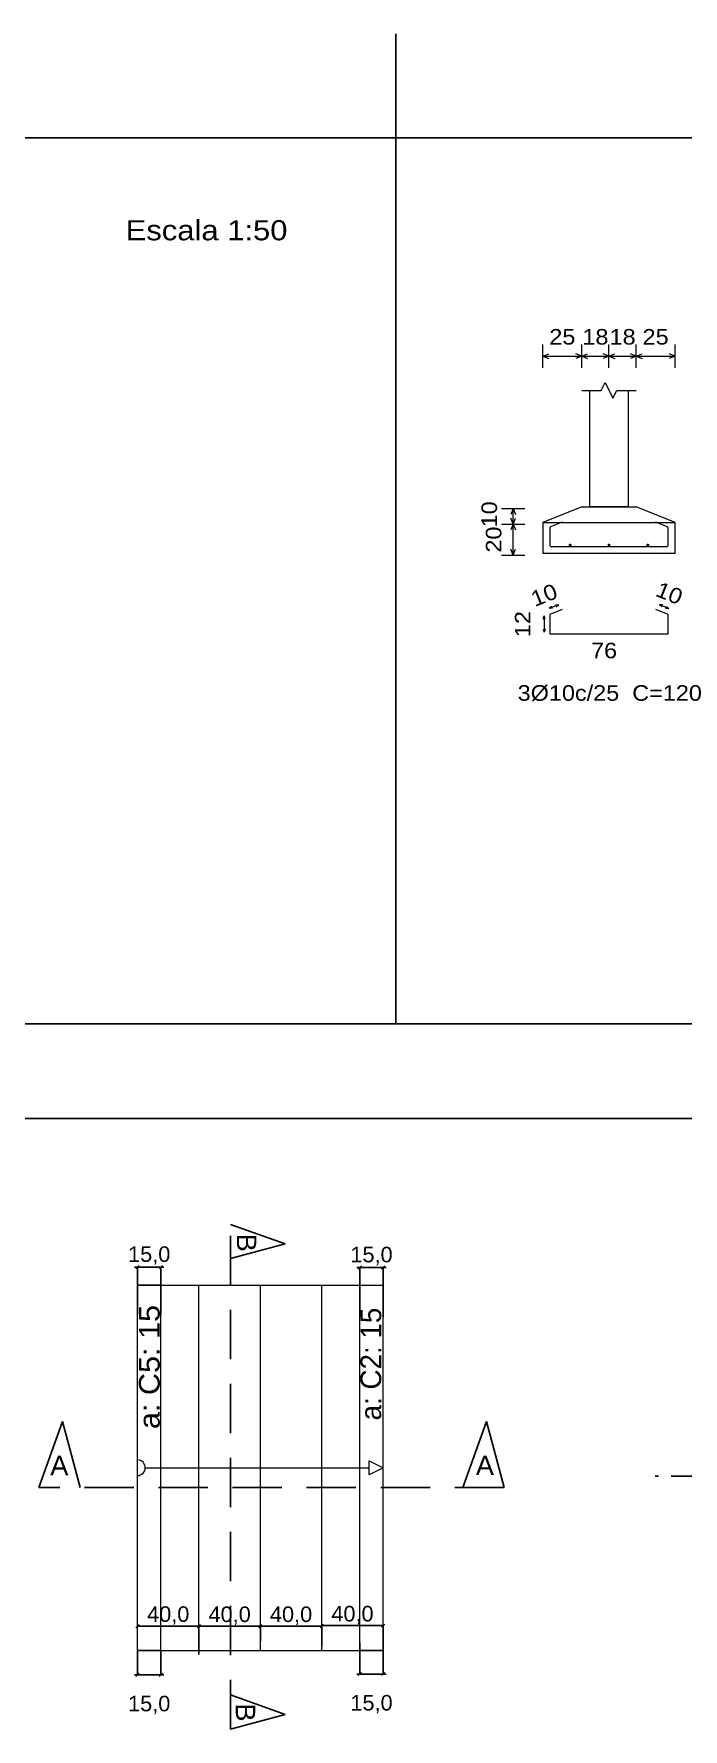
# Model space of a CAD drawing. Header units: centimetres. Extents: x 1386 to 1561, y 365 to 425.
# Drawn here: x 1505.23 to 1513.58, y 390.83 to 412.65 of the extents above; entities that cross this region are included whole.
import ezdxf
from ezdxf.enums import TextEntityAlignment as Align

# ---------------------------------------------------------------- set-up
doc = ezdxf.new("R2010")
doc.units = ezdxf.units.CM
doc.linetypes.add('HIDDEN', pattern=[9.525, 6.35, -3.175])
for name, color, linetype, lineweight in [('ARM_LONGITUDINAL_Ø10', 33, 'Continuous', 9), ('CORTE_LINHAS_DA_TABELA_DE_DETALHE', 7, 'Continuous', 9), ('DT-Textos', 7, 'Continuous', 5), ('ESC_CONTORNO_DA_ESCADA', 3, 'Continuous', 0), ('ESC_DEGRAU', 2, 'Continuous', 0), ('ESC_LINHA_CENTRAL', 9, 'Continuous', 0), ('FUN_COTAS', 2, 'Continuous', 0), ('FUN_DES_ARMADURAS', 4, 'Continuous', 0), ('FUN_GEOMETRIA', 2, 'Continuous', 0), ('FUN_TXT_ARMADURAS', 3, 'Continuous', 0), ('MUR_CARAS_HORMIGON', 5, 'Continuous', 9)]:
    doc.layers.add(name, color=color, linetype=linetype, lineweight=lineweight)
for name, color, linetype in [('Bwc eletros móveis textos', 7, 'Continuous'), ('COTA CYPE', 31, 'Continuous'), ('LINHAS GERAIS.', 7, 'Continuous')]:
    doc.layers.add(name, color=color, linetype=linetype)
doc.styles.get("Standard").update_dxf_attribs({"font": 'arial.ttf'})
doc.dimstyles.new('Copy of 1-50', dxfattribs={"dimscale": 0.05, "dimtxt": 4, "dimasz": 0.8, "dimexe": 0.1, "dimexo": 0.2, "dimgap": 0.3, "dimtad": 1, "dimdec": 1, "dimlfac": 50, "dimzin": 1, "dimtxsty": 'Standard', "dimblk": 'OBLIQUE', "dimcen": 10, "dimdle": 0.1, "dimclrd": 7, "dimclre": 8, "dimclrt": 256, "dimadec": 0, "dimazin": 2, "dimtfac": 1, "dimtdec": 1, "dimtmove": 2, "dimatfit": 0, "dimldrblk": 'OBLIQUE', "dimfxl": 0, "dimlwd": -1, "dimlwe": -1, "dimarcsym": 0})

# ---------------------------------------------------------------- blocks, each defined once
blk = doc.blocks.new('_OBLIQUE')
at = {"color": 0, "linetype": 'ByBlock'}
blk.add_line((-0.5, -0.5), (0.5, 0.5), dxfattribs=at)
blk = doc.blocks.new('*D148')
at = {"layer": 'COTA CYPE', "color": 7}
blk.add_line((1506.559, 392.16), (1507.359, 392.16), dxfattribs=at)
at = {"layer": 'COTA CYPE', "color": 8}
for p, q in [((1506.564, 392.17), (1506.564, 392.165)), ((1507.354, 392.17), (1507.354, 392.165))]:
    blk.add_line(p, q, dxfattribs=at)
at = {"layer": 'Defpoints', "color": 0}
for p in [(1506.564, 392.16), (1507.354, 392.16), (1507.354, 392.16)]:
    blk.add_point(p, dxfattribs=at)
at = {"layer": 'COTA CYPE', "color": 7, "xscale": 0.04000000000000001, "yscale": 0.04000000000000001, "zscale": 0.04000000000000001, "rotation": 180}
blk.add_blockref('_OBLIQUE', (1506.564, 392.16), dxfattribs=at)
at = {"layer": 'COTA CYPE', "color": 7, "xscale": 0.04000000000000001, "yscale": 0.04000000000000001, "zscale": 0.04000000000000001}
blk.add_blockref('_OBLIQUE', (1507.354, 392.16), dxfattribs=at)
at = {"layer": 'COTA CYPE', "insert": (1506.959, 392.296), "char_height": 0.2, "attachment_point": 5}
blk.add_mtext('40,0', dxfattribs=at)
blk = doc.blocks.new('*D143')
at = {"layer": 'COTA CYPE', "color": 7}
blk.add_line((1507.349, 392.159), (1508.149, 392.159), dxfattribs=at)
at = {"layer": 'COTA CYPE', "color": 8}
for p, q in [((1507.354, 391.796), (1507.354, 392.164)), ((1508.144, 391.965), (1508.144, 392.164))]:
    blk.add_line(p, q, dxfattribs=at)
at = {"layer": 'Defpoints', "color": 0}
for p in [(1508.144, 392.159), (1508.144, 391.955), (1507.354, 391.786)]:
    blk.add_point(p, dxfattribs=at)
at = {"layer": 'COTA CYPE', "color": 7, "xscale": 0.04000000000000001, "yscale": 0.04000000000000001, "zscale": 0.04000000000000001, "rotation": 180}
blk.add_blockref('_OBLIQUE', (1507.354, 392.159), dxfattribs=at)
at = {"layer": 'COTA CYPE', "color": 7, "xscale": 0.04000000000000001, "yscale": 0.04000000000000001, "zscale": 0.04000000000000001}
blk.add_blockref('_OBLIQUE', (1508.144, 392.159), dxfattribs=at)
at = {"layer": 'COTA CYPE', "insert": (1507.749, 392.294), "char_height": 0.2, "attachment_point": 5}
blk.add_mtext('40,0', dxfattribs=at)
blk = doc.blocks.new('*D144')
at = {"layer": 'COTA CYPE', "color": 7}
blk.add_line((1508.139, 392.159), (1508.939, 392.159), dxfattribs=at)
at = {"layer": 'COTA CYPE', "color": 8}
for p, q in [((1508.144, 391.973), (1508.144, 392.164)), ((1508.934, 391.903), (1508.934, 392.164))]:
    blk.add_line(p, q, dxfattribs=at)
at = {"layer": 'Defpoints', "color": 0}
for p in [(1508.934, 392.159), (1508.144, 391.963), (1508.934, 391.893)]:
    blk.add_point(p, dxfattribs=at)
at = {"layer": 'COTA CYPE', "color": 7, "xscale": 0.04000000000000001, "yscale": 0.04000000000000001, "zscale": 0.04000000000000001, "rotation": 180}
blk.add_blockref('_OBLIQUE', (1508.144, 392.159), dxfattribs=at)
at = {"layer": 'COTA CYPE', "color": 7, "xscale": 0.04000000000000001, "yscale": 0.04000000000000001, "zscale": 0.04000000000000001}
blk.add_blockref('_OBLIQUE', (1508.934, 392.159), dxfattribs=at)
at = {"layer": 'COTA CYPE', "insert": (1508.539, 392.294), "char_height": 0.2, "attachment_point": 5}
blk.add_mtext('40,0', dxfattribs=at)
blk = doc.blocks.new('*D145')
at = {"layer": 'COTA CYPE', "color": 7}
blk.add_line((1508.929, 392.167), (1509.729, 392.167), dxfattribs=at)
at = {"layer": 'COTA CYPE', "color": 8}
for p, q in [((1508.934, 391.907), (1508.934, 392.172)), ((1509.724, 391.841), (1509.724, 392.172))]:
    blk.add_line(p, q, dxfattribs=at)
at = {"layer": 'Defpoints', "color": 0}
for p in [(1509.724, 392.167), (1508.934, 391.897), (1509.724, 391.831)]:
    blk.add_point(p, dxfattribs=at)
at = {"layer": 'COTA CYPE', "color": 7, "xscale": 0.04000000000000001, "yscale": 0.04000000000000001, "zscale": 0.04000000000000001, "rotation": 180}
blk.add_blockref('_OBLIQUE', (1508.934, 392.167), dxfattribs=at)
at = {"layer": 'COTA CYPE', "color": 7, "xscale": 0.04000000000000001, "yscale": 0.04000000000000001, "zscale": 0.04000000000000001}
blk.add_blockref('_OBLIQUE', (1509.724, 392.167), dxfattribs=at)
at = {"layer": 'COTA CYPE', "insert": (1509.329, 392.302), "char_height": 0.2, "attachment_point": 5}
blk.add_mtext('40,0', dxfattribs=at)
blk = doc.blocks.new('*D153')
at = {"layer": 'COTA CYPE', "color": 7}
for p, q in [((1506.564, 396.782), (1506.524, 396.782)), ((1506.564, 396.782), (1506.864, 396.782)), ((1506.864, 396.782), (1506.904, 396.782))]:
    blk.add_line(p, q, dxfattribs=at)
at = {"layer": 'COTA CYPE', "color": 8}
for p, q in [((1506.564, 396.177), (1506.564, 396.787)), ((1506.864, 396.176), (1506.864, 396.787))]:
    blk.add_line(p, q, dxfattribs=at)
at = {"layer": 'Defpoints', "color": 0}
for p in [(1506.864, 396.782), (1506.564, 396.167), (1506.864, 396.166)]:
    blk.add_point(p, dxfattribs=at)
at = {"layer": 'COTA CYPE', "color": 7, "xscale": 0.04000000000000001, "yscale": 0.04000000000000001, "zscale": 0.04000000000000001}
blk.add_blockref('_OBLIQUE', (1506.564, 396.782), dxfattribs=at)
at = {"layer": 'COTA CYPE', "color": 7, "xscale": 0.04000000000000001, "yscale": 0.04000000000000001, "zscale": 0.04000000000000001, "rotation": 180}
blk.add_blockref('_OBLIQUE', (1506.864, 396.782), dxfattribs=at)
at = {"layer": 'COTA CYPE', "insert": (1506.714, 396.929), "char_height": 0.2, "attachment_point": 5}
blk.add_mtext('15,0', dxfattribs=at)
blk = doc.blocks.new('*D142')
at = {"layer": 'COTA CYPE', "color": 7}
for p, q in [((1509.424, 396.776), (1509.384, 396.776)), ((1509.424, 396.776), (1509.724, 396.776)), ((1509.724, 396.776), (1509.764, 396.776))]:
    blk.add_line(p, q, dxfattribs=at)
at = {"layer": 'COTA CYPE', "color": 8}
for p, q in [((1509.424, 396.135), (1509.424, 396.781)), ((1509.724, 396.135), (1509.724, 396.781))]:
    blk.add_line(p, q, dxfattribs=at)
at = {"layer": 'Defpoints', "color": 0}
for p in [(1509.724, 396.776), (1509.424, 396.125), (1509.724, 396.125)]:
    blk.add_point(p, dxfattribs=at)
at = {"layer": 'COTA CYPE', "color": 7, "xscale": 0.04000000000000001, "yscale": 0.04000000000000001, "zscale": 0.04000000000000001}
blk.add_blockref('_OBLIQUE', (1509.424, 396.776), dxfattribs=at)
at = {"layer": 'COTA CYPE', "color": 7, "xscale": 0.04000000000000001, "yscale": 0.04000000000000001, "zscale": 0.04000000000000001, "rotation": 180}
blk.add_blockref('_OBLIQUE', (1509.724, 396.776), dxfattribs=at)
at = {"layer": 'COTA CYPE', "insert": (1509.574, 396.924), "char_height": 0.2, "attachment_point": 5}
blk.add_mtext('15,0', dxfattribs=at)
blk = doc.blocks.new('*D188')
at = {"layer": 'COTA CYPE', "color": 8}
for p, q in [((1506.564, 391.838), (1506.564, 391.528)), ((1506.864, 391.838), (1506.864, 391.528))]:
    blk.add_line(p, q, dxfattribs=at)
at = {"layer": 'COTA CYPE', "color": 7}
for p, q in [((1506.564, 391.533), (1506.524, 391.533)), ((1506.564, 391.533), (1506.864, 391.533)), ((1506.864, 391.533), (1506.904, 391.533))]:
    blk.add_line(p, q, dxfattribs=at)
at = {"layer": 'Defpoints', "color": 0}
for p in [(1506.564, 391.848), (1506.864, 391.848), (1506.864, 391.533)]:
    blk.add_point(p, dxfattribs=at)
at = {"layer": 'COTA CYPE', "color": 7, "xscale": 0.04000000000000001, "yscale": 0.04000000000000001, "zscale": 0.04000000000000001}
blk.add_blockref('_OBLIQUE', (1506.564, 391.533), dxfattribs=at)
at = {"layer": 'COTA CYPE', "color": 7, "xscale": 0.04000000000000001, "yscale": 0.04000000000000001, "zscale": 0.04000000000000001, "rotation": 180}
blk.add_blockref('_OBLIQUE', (1506.864, 391.533), dxfattribs=at)
at = {"layer": 'COTA CYPE', "insert": (1506.714, 391.145), "char_height": 0.2, "attachment_point": 5}
blk.add_mtext('15,0', dxfattribs=at)
blk = doc.blocks.new('*D189')
at = {"layer": 'COTA CYPE', "color": 8}
for p, q in [((1509.424, 391.949), (1509.424, 391.538)), ((1509.724, 391.949), (1509.724, 391.538))]:
    blk.add_line(p, q, dxfattribs=at)
at = {"layer": 'COTA CYPE', "color": 7}
for p, q in [((1509.424, 391.543), (1509.384, 391.543)), ((1509.424, 391.543), (1509.724, 391.543)), ((1509.724, 391.543), (1509.764, 391.543))]:
    blk.add_line(p, q, dxfattribs=at)
at = {"layer": 'Defpoints', "color": 0}
for p in [(1509.424, 391.959), (1509.724, 391.959), (1509.724, 391.543)]:
    blk.add_point(p, dxfattribs=at)
at = {"layer": 'COTA CYPE', "color": 7, "xscale": 0.04000000000000001, "yscale": 0.04000000000000001, "zscale": 0.04000000000000001}
blk.add_blockref('_OBLIQUE', (1509.424, 391.543), dxfattribs=at)
at = {"layer": 'COTA CYPE', "color": 7, "xscale": 0.04000000000000001, "yscale": 0.04000000000000001, "zscale": 0.04000000000000001, "rotation": 180}
blk.add_blockref('_OBLIQUE', (1509.724, 391.543), dxfattribs=at)
at = {"layer": 'COTA CYPE', "insert": (1509.574, 391.155), "char_height": 0.2, "attachment_point": 5}
blk.add_mtext('15,0', dxfattribs=at)

msp = doc.modelspace()

# ---------------------------------------------------------------- hatches: boundary and pattern name
at = {"layer": 'FUN_DES_ARMADURAS'}
h = msp.add_hatch(color=256, dxfattribs=at)
edge = h.paths.add_edge_path()
edge.add_arc((1512.0281, 406.3677), 0.0016, 0, 360)
h = msp.add_hatch(color=256, dxfattribs=at)
edge = h.paths.add_edge_path()
edge.add_arc((1513.2307, 406.3677), 0.0016, 0, 360)

# ---------------------------------------------------------------- linework, layer by layer
for p, q in [((1509.8863, 399.9102), (1509.8863, 412.6533)), ((1542.167, 411.3141), (1479.1196, 411.3141)), ((1503.5152, 399.9102), (1542.167, 399.9102)), ((1479.1196, 398.6933), (1542.167, 398.6933))]:
    msp.add_line(p, q)
at = {"linetype": 'HIDDEN', "ltscale": 0.05}
msp.add_line((1519.4597, 394.0919), (1513.2236, 394.0919), dxfattribs=at)
at = {"layer": 'ARM_LONGITUDINAL_Ø10'}
for p, q in [((1512.1144, 406.0751), (1512.1444, 406.0751)), ((1512.1294, 406.0601), (1512.1294, 406.0901)), ((1512.6144, 406.0751), (1512.6444, 406.0751)), ((1512.6294, 406.0601), (1512.6294, 406.0901)), ((1513.1144, 406.0751), (1513.1444, 406.0751)), ((1513.1294, 406.0601), (1513.1294, 406.0901))]:
    msp.add_line(p, q, dxfattribs=at)
for points in [[(1512.0281, 406.3677), (1511.8788, 406.308), (1511.8738, 406.3047), (1511.8705, 406.2998), (1511.8694, 406.294), (1511.8694, 406.0701), (1511.8714, 406.0626), (1511.8769, 406.0571), (1511.8844, 406.0551), (1513.3744, 406.0551), (1513.3819, 406.0571), (1513.3874, 406.0626), (1513.3894, 406.0701), (1513.3894, 406.294), (1513.3882, 406.2998), (1513.3849, 406.3047), (1513.3799, 406.308), (1513.2307, 406.3677)], [(1512.0281, 405.2449), (1511.8694, 405.1814), (1511.8694, 404.9323), (1513.3894, 404.9323), (1513.3894, 405.1814), (1513.2307, 405.2449)]]:
    msp.add_lwpolyline(points, dxfattribs=at)
for centre in [(1512.1294, 406.0751), (1512.6294, 406.0751), (1513.1294, 406.0751)]:
    msp.add_circle(centre, 0.01, dxfattribs=at)
at = {"layer": 'CORTE_LINHAS_DA_TABELA_DE_DETALHE'}
msp.add_line((1479.1196, 398.6933), (1542.167, 398.6933), dxfattribs=at)
at = {"layer": 'ESC_CONTORNO_DA_ESCADA'}
for p, q in [((1506.5637, 396.5492), (1509.7237, 396.5492)), ((1506.5637, 391.8482), (1509.7237, 391.8482))]:
    msp.add_line(p, q, dxfattribs=at)
at = {"layer": 'ESC_DEGRAU'}
for p, q in [((1506.5637, 391.8482), (1506.5637, 396.5492)), ((1507.3537, 391.8482), (1507.3537, 396.5492)), ((1508.1437, 391.8482), (1508.1437, 396.5492)), ((1508.9337, 391.8482), (1508.9337, 396.5492)), ((1509.7237, 391.8482), (1509.7237, 396.5492))]:
    msp.add_line(p, q, dxfattribs=at)
at = {"layer": 'ESC_LINHA_CENTRAL'}
msp.add_line((1506.6637, 394.1987), (1509.5437, 394.1987), dxfattribs=at)
msp.add_lwpolyline([(1509.5437, 394.2887), (1509.7237, 394.1987), (1509.5437, 394.1087), (1509.5437, 394.2887)], close=True, dxfattribs=at)
msp.add_arc((1506.5637, 394.1987), 0.1, 270, 90, dxfattribs=at)
at = {"layer": 'FUN_COTAS'}
for p, q in [((1511.7794, 408.3546), (1511.7794, 408.6546)), ((1511.7794, 408.5046), (1511.8544, 408.5346)), ((1511.7794, 408.5046), (1511.8544, 408.4746)), ((1511.7794, 408.5046), (1512.2794, 408.5046)), ((1512.2794, 408.5046), (1512.2044, 408.5346)), ((1512.2794, 408.5046), (1512.2044, 408.4746)), ((1512.2794, 408.3546), (1512.2794, 408.6546)), ((1512.2794, 408.3546), (1512.2794, 408.6546)), ((1512.2794, 408.5046), (1512.3544, 408.5346)), ((1512.2794, 408.5046), (1512.3544, 408.4746)), ((1512.2794, 408.5046), (1512.6294, 408.5046)), ((1512.6294, 408.5046), (1512.5544, 408.5346)), ((1512.6294, 408.5046), (1512.5544, 408.4746)), ((1512.6294, 408.3546), (1512.6294, 408.6546)), ((1512.6294, 408.3546), (1512.6294, 408.6546)), ((1512.6294, 408.5046), (1512.7044, 408.5346)), ((1512.6294, 408.5046), (1512.7044, 408.4746)), ((1512.6294, 408.5046), (1512.9794, 408.5046)), ((1512.9794, 408.5046), (1512.9044, 408.5346)), ((1512.9794, 408.5046), (1512.9044, 408.4746)), ((1512.9794, 408.3546), (1512.9794, 408.6546)), ((1512.9794, 408.3546), (1512.9794, 408.6546)), ((1512.9794, 408.5046), (1513.0544, 408.5346)), ((1512.9794, 408.5046), (1513.0544, 408.4746)), ((1512.9794, 408.5046), (1513.4794, 408.5046)), ((1513.4794, 408.5046), (1513.4044, 408.5346)), ((1513.4794, 408.5046), (1513.4044, 408.4746)), ((1513.4794, 408.3546), (1513.4794, 408.6546)), ((1511.2451, 406.5447), (1511.5451, 406.5447)), ((1511.3951, 406.5447), (1511.3651, 406.4697)), ((1511.3951, 406.5447), (1511.4251, 406.4697)), ((1511.3951, 406.3447), (1511.3951, 406.5447)), ((1511.2451, 406.3447), (1511.5451, 406.3447)), ((1511.2451, 406.3447), (1511.5451, 406.3447)), ((1511.3951, 406.3447), (1511.3651, 406.4197)), ((1511.3951, 406.3447), (1511.3651, 406.2697)), ((1511.3951, 406.3447), (1511.4251, 406.4197)), ((1511.3951, 406.3447), (1511.4251, 406.2697)), ((1511.3951, 405.9447), (1511.3951, 406.3447)), ((1511.2451, 405.9447), (1511.5451, 405.9447)), ((1511.3951, 405.9447), (1511.3651, 406.0197)), ((1511.3951, 405.9447), (1511.4251, 406.0197))]:
    msp.add_line(p, q, dxfattribs=at)
at = {"layer": 'FUN_DES_ARMADURAS'}
for centre in [(1512.0281, 406.3677), (1513.2307, 406.3677)]:
    msp.add_circle(centre, 0.0016, dxfattribs=at)
at = {"layer": 'FUN_GEOMETRIA'}
for p, q in [((1512.3794, 408.0651), (1512.3794, 406.5651)), ((1512.8794, 406.5651), (1512.8794, 408.0651)), ((1512.2794, 406.5651), (1511.7794, 406.3651)), ((1512.2794, 406.5651), (1512.9794, 406.5651)), ((1512.8794, 406.5651), (1512.3794, 406.5651)), ((1513.4794, 406.3651), (1512.9794, 406.5651)), ((1511.7794, 406.3651), (1513.4794, 406.3651)), ((1511.7794, 406.3651), (1511.7794, 405.9651)), ((1513.4794, 405.9651), (1513.4794, 406.3651)), ((1513.4794, 405.9651), (1511.7794, 405.9651))]:
    msp.add_line(p, q, dxfattribs=at)
msp.add_lwpolyline([(1512.2794, 408.0651), (1512.5294, 408.0651), (1512.5794, 408.1651), (1512.6794, 407.9651), (1512.7294, 408.0651), (1512.9794, 408.0651)], dxfattribs=at)
at = {"layer": 'FUN_TXT_ARMADURAS'}
for p, q in [((1511.9815, 405.307), (1511.8603, 405.2585)), ((1511.8928, 405.285), (1511.8603, 405.2585)), ((1511.902, 405.2618), (1511.8603, 405.2585)), ((1511.9397, 405.3037), (1511.9815, 405.307)), ((1511.949, 405.2805), (1511.9815, 405.307)), ((1513.3098, 405.2805), (1513.2773, 405.307)), ((1513.319, 405.3037), (1513.2773, 405.307)), ((1513.3985, 405.2585), (1513.2773, 405.307)), ((1513.3567, 405.2618), (1513.3985, 405.2585)), ((1513.366, 405.285), (1513.3985, 405.2585)), ((1511.7819, 405.1212), (1511.7944, 405.1612)), ((1511.7819, 404.9925), (1511.7944, 404.9525)), ((1511.8069, 405.1212), (1511.7944, 405.1612)), ((1511.7944, 405.1612), (1511.7944, 404.9525)), ((1511.8069, 404.9925), (1511.7944, 404.9525))]:
    msp.add_line(p, q, dxfattribs=at)
at = {"layer": 'LINHAS GERAIS.', "linetype": 'HIDDEN', "ltscale": 0.1}
for p, q in [((1507.7608, 390.8346), (1507.7608, 397.3302)), ((1511.2794, 393.9454), (1505.2944, 393.9454))]:
    msp.add_line(p, q, dxfattribs=at)
at = {"layer": 'LINHAS GERAIS.'}
for p, q in [((1508.4646, 397.079), (1507.7608, 397.3302)), ((1507.7608, 396.89), (1508.4646, 397.079)), ((1505.5973, 394.7942), (1505.2944, 393.9454)), ((1505.8253, 393.9454), (1505.5973, 394.7942)), ((1511.0514, 394.7942), (1510.7485, 393.9454)), ((1511.2794, 393.9454), (1511.0514, 394.7942)), ((1508.4646, 391.0236), (1507.7608, 391.2747)), ((1507.7608, 390.8346), (1508.4646, 391.0236))]:
    msp.add_line(p, q, dxfattribs=at)
at = {"layer": 'MUR_CARAS_HORMIGON'}
for p, q in [((1506.8637, 396.5482), (1506.5637, 396.5492)), ((1506.5637, 391.8482), (1506.5637, 396.5482)), ((1506.8637, 391.8482), (1506.8637, 396.5482)), ((1509.4237, 391.8492), (1509.4237, 396.5492)), ((1509.4237, 396.5492), (1509.7237, 396.5492)), ((1509.7237, 391.8492), (1509.7237, 396.5492)), ((1506.8637, 391.8482), (1506.5637, 391.8482)), ((1509.4237, 391.8492), (1509.7237, 391.8492))]:
    msp.add_line(p, q, dxfattribs=at)

# ---------------------------------------------------------------- texts
at = {"layer": 'Bwc eletros móveis textos', "color": 1}
for s, rotation, p in [('B', 269.97233, (1507.8425, 397.2116)), ('A', 359.97233, (1505.4413, 394.1025)), ('A', 359.97233, (1510.9169, 394.1039)), ('B', 269.97233, (1507.8282, 391.1654))]:
    msp.add_text(s, height=0.25, rotation=rotation, dxfattribs=at).set_placement(p)
at = {"layer": 'DT-Textos'}
for s, height, width, p, p2 in [('Escala 1:50', 0.258475, 1.103264, (1506.411, 409.9966), (1508.4928, 409.9966)), ('25', 0.2, 1.081159, (1511.8614, 408.6546), (1512.1974, 408.6546)), ('18', 0.2, 1.081159, (1512.2864, 408.6546), (1512.6224, 408.6546)), ('18', 0.2, 1.081159, (1512.6364, 408.6546), (1512.9724, 408.6546)), ('25', 0.2, 1.081159, (1513.0614, 408.6546), (1513.3974, 408.6546)), ('76', 0.2, 1.078864, (1512.398, 404.617), (1512.7333, 404.617)), ('3%%C10c/25  C=120', 0.2, 1.078276, (1511.4544, 404.0703), (1513.8244, 404.0703))]:
    msp.add_text(s, height=height, dxfattribs=dict(at, width=width)).set_placement(p, p2, align=Align.FIT)
for s, height, rotation, width, p, p2 in [('10', 0.2, 90, 1.081159, (1511.1889, 406.3013), (1511.1889, 406.6373)), ('20', 0.2, 90, 1.081159, (1511.2451, 405.9767), (1511.2451, 406.3127)), ('10', 0.2, 21.80108, 1.081159, (1511.6754, 405.2763), (1511.9874, 405.4011)), ('10', 0.2, 338.19892, 1.081159, (1513.2132, 405.4244), (1513.5251, 405.2996)), ('12', 0.2, 90, 1.081159, (1511.6194, 404.8888), (1511.6194, 405.2248)), ('a: C5: 15', 0.26667, 90, 1.056826, (1506.8489, 394.696), (1506.8489, 396.2937)), ('a: C2: 15', 0.26667, 89.98414, 0.959245, (1509.6988, 394.808), (1509.6992, 396.2581))]:
    msp.add_text(s, height=height, rotation=rotation, dxfattribs=dict(at, width=width)).set_placement(p, p2, align=Align.FIT)

# ---------------------------------------------------------------- dimensions: what is measured, and where the dimension line sits
at = {"layer": 'COTA CYPE'}
for base, p1, p2, picture, middle in [((1506.8637, 396.7817), (1506.5637, 396.167), (1506.8637, 396.166), '*D153', (1506.7137, 396.9294)), ((1509.7237, 396.7758), (1509.4237, 396.1254), (1509.7237, 396.1254), '*D142', (1509.5737, 396.9235)), ((1509.7237, 391.5433), (1509.4237, 391.959), (1509.7237, 391.959), '*D189', (1509.5737, 391.1553)), ((1506.8637, 391.5328), (1506.5637, 391.8482), (1506.8637, 391.8482), '*D188', (1506.7137, 391.1447))]:
    dim = msp.add_linear_dim(base=base, p1=p1, p2=p2, dimstyle='Copy of 1-50', dxfattribs=at)
    dim.commit()
    dim.dimension.update_dxf_attribs({"geometry": picture, "text_midpoint": middle})
for base, p1, p2, picture, middle in [((1507.3537, 392.1604), (1506.5637, 392.1604), (1507.3537, 392.1604), '*D148', (1506.9587, 392.2956)), ((1508.1437, 392.1586), (1507.3537, 391.7863), (1508.1437, 391.9554), '*D143', (1507.7487, 392.2938)), ((1508.9337, 392.1586), (1508.1437, 391.9633), (1508.9337, 391.8927), '*D144', (1508.5387, 392.2938)), ((1509.7237, 392.1668), (1508.9337, 391.8968), (1509.7237, 391.8308), '*D145', (1509.3287, 392.302))]:
    dim = msp.add_linear_dim(base=base, p1=p1, p2=p2, text='40,0', dimstyle='Copy of 1-50', dxfattribs=at)
    dim.commit()
    dim.dimension.update_dxf_attribs({"geometry": picture, "text_midpoint": middle})

doc.saveas('drawing.dxf')
